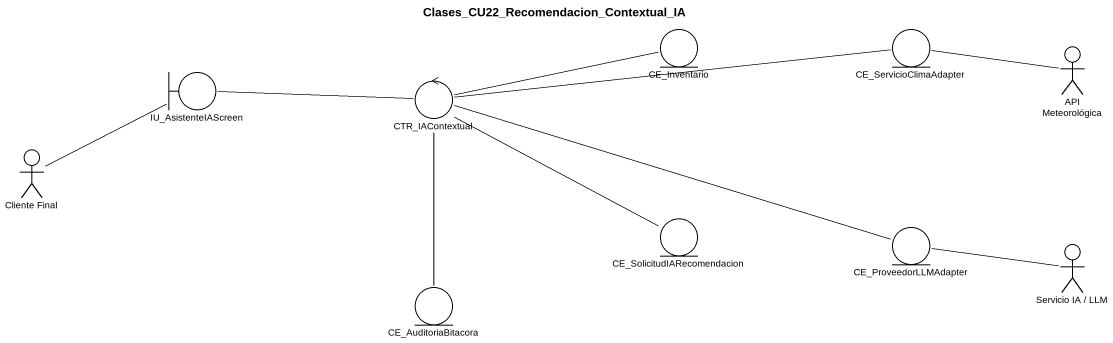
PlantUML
@startuml
title Clases_CU22_Recomendacion_Contextual_IA
entity CE_Inventario
entity CE_ServicioClimaAdapter
actor "API Meteorológica" as API_Meteorológica
boundary IU_AsistenteIAScreen
control CTR_IAContextual
actor "Cliente Final" as Cliente_Final
entity CE_SolicitudIARecomendacion
entity CE_ProveedorLLMAdapter
actor "Servicio IA / LLM" as Servicio_IA_LLM
entity CE_AuditoriaBitacora
API_Meteorológica -left- CE_ServicioClimaAdapter
IU_AsistenteIAScreen -right- CTR_IAContextual
CTR_IAContextual -right- CE_Inventario
CTR_IAContextual -right- CE_ServicioClimaAdapter
CTR_IAContextual -right- CE_SolicitudIARecomendacion
CTR_IAContextual -right- CE_ProveedorLLMAdapter
CTR_IAContextual -- CE_AuditoriaBitacora
Cliente_Final -right- IU_AsistenteIAScreen
Servicio_IA_LLM -left- CE_ProveedorLLMAdapter
@enduml
